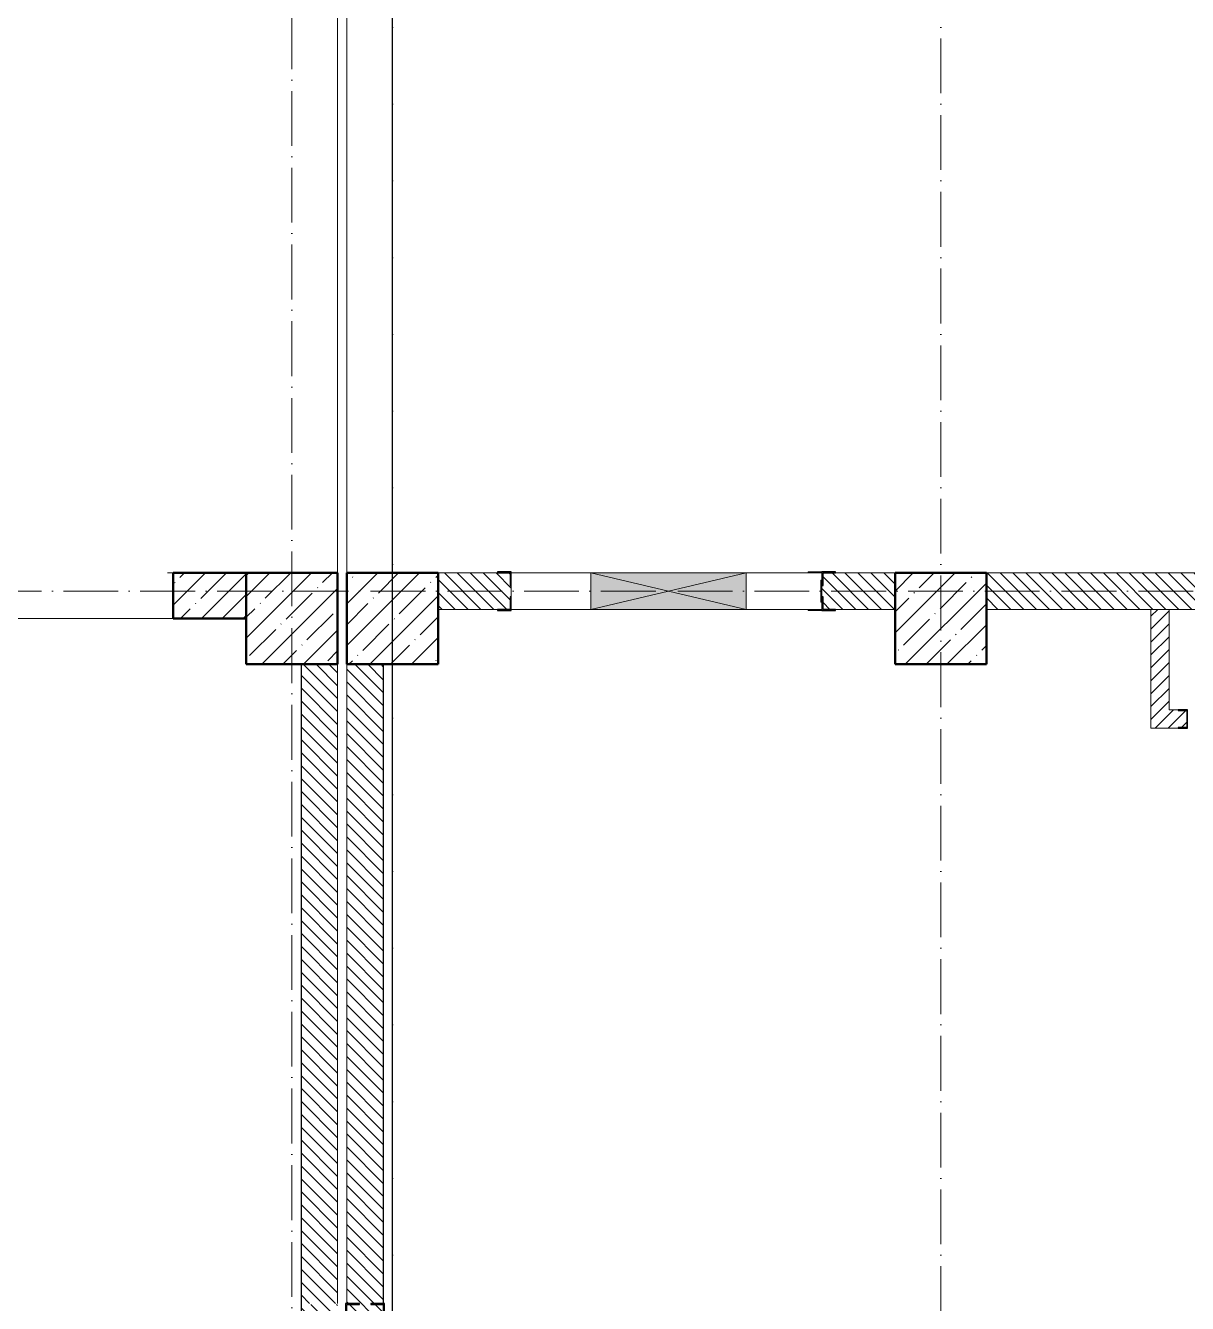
# Model space of a CAD drawing. Header units: millimetres. Extents: x -213536 to 1564669, y -45299 to 942238.
# Drawn here: x 27901 to 34258, y 518197 to 525194 of the extents above; entities that cross this region are included whole.
import ezdxf

# ---------------------------------------------------------------- set-up
doc = ezdxf.new("R2010")
doc.units = ezdxf.units.MM
doc.linetypes.add('50_200_ШТРИХ_1Т_ш5_п1_п1_', pattern=[700, 500, -100, 0, -100])
for name, color, linetype, lineweight in [('2.4) ПГП вычит ЖБбалки 0.4 м -', 24, 'Continuous', 30), ('3.1) ЖБ окна 1.2 м', 102, 'Continuous', 30), ('3.3) Вычитаем ЖБбалки 0.4м -', 31, 'Continuous', 30), ('A-DETL-GENF-OTLN', 7, 'Continuous', 9), ('A-FLOR-____-OTLN', 7, 'Continuous', 9), ('A-GENM-____-MCUT', 7, 'Continuous', 25), ('A-GENM-____-OTLN', 7, 'Continuous', 9), ('A-GENM-____-OTLN-1', 7, 'Continuous', 25), ('A-GLAZ-____-OTLN', 7, 'Continuous', 9), ('A-WALL-____-MCUT', 7, 'Continuous', 13), ('A-WALL-____-MCUT-2', 7, 'Continuous', 50), ('A-WALL-____-OTLN', 7, 'Continuous', 9), ('A-WALL-____-PATT-1', 7, 'Continuous', 9), ('A-WALL-FNSH-MCUT-1', 7, 'Continuous', 9), ('I-WALL-____-OTLN', 7, 'Continuous', 9), ('S-COLS-____-MCUT', 7, 'Continuous', 50), ('S-COLS-____-OTLN', 7, 'Continuous', 9), ('S-GRID-____-OTLN-1', 7, '50_200_ШТРИХ_1Т_ш5_п1_п1_', 9)]:
    doc.layers.add(name, color=color, linetype=linetype, lineweight=lineweight)
pattern_1 = [(135, (-15591.663, 459015.94), (-35.35534, -35.35534), [])]
pattern_2 = [(45, (-15591.663, 459015.94), (-35.35534, 35.35534), [])]

# ---------------------------------------------------------------- blocks, each defined once
blk = doc.blocks.new('BSC_Колонна _Прямоугольная - 500х500-V16-АР1_План отверстий 2 этажа в осях 1-64_Ю-ЯЯ')
at = {"layer": 'S-COLS-____-OTLN'}
h = blk.add_hatch(dxfattribs=at)
h.set_pattern_fill('FP_25', color=256, style=0, pattern_type=2)
h.set_pattern_definition([(45, (-44950, -62931.04), (-114.04925, 114.04925), []), (45, (-44835.95, -62931.04), (-114.04925, 114.04925), [201.613, -40.323, 3.353, -36.97])])
h.paths.add_polyline_path([(-250, -250), (250, -250), (250, 250), (-250, 250)], flags=0)
at = {"layer": 'S-COLS-____-MCUT'}
for p, q in [((250, 250), (-250, 250)), ((-250, 250), (-250, -250)), ((250, -250), (250, 250)), ((-250, -250), (250, -250))]:
    blk.add_line(p, q, dxfattribs=at)
blk = doc.blocks.new('BSC_Колонна _Прямоугольная - 500х500-V46-АР1_План отверстий 2 этажа в осях 1-64_Ю-ЯЯ')
at = {"layer": 'S-COLS-____-OTLN'}
h = blk.add_hatch(dxfattribs=at)
h.set_pattern_fill('FP_56', color=256, style=0, pattern_type=2)
h.set_pattern_definition([(45, (-48500, -62931.04), (-114.04925, 114.04925), []), (45, (-48385.95, -62931.04), (-114.04925, 114.04925), [201.613, -40.323, 3.353, -36.97])])
h.paths.add_polyline_path([(-250, -250), (250, -250), (250, 250), (-250, 250)], flags=0)
at = {"layer": 'S-COLS-____-MCUT'}
for p, q in [((250, 250), (-250, 250)), ((-250, 250), (-250, -250)), ((250, -250), (250, 250)), ((-250, -250), (250, -250))]:
    blk.add_line(p, q, dxfattribs=at)
blk = doc.blocks.new('BSC_Колонна _Прямоугольная - 500х500-V72-АР1_План отверстий 2 этажа в осях 1-64_Ю-ЯЯ')
at = {"layer": 'S-COLS-____-OTLN'}
h = blk.add_hatch(dxfattribs=at)
h.set_pattern_fill('FP_84', color=256, style=0, pattern_type=2)
h.set_pattern_definition([(45, (-45500, -62931.04), (-114.04925, 114.04925), []), (45, (-45385.95, -62931.04), (-114.04925, 114.04925), [201.613, -40.323, 3.353, -36.97])])
h.paths.add_polyline_path([(-250, -250), (250, -250), (250, 250), (-250, 250)], flags=0)
at = {"layer": 'S-COLS-____-MCUT'}
for p, q in [((250, 250), (-250, 250)), ((-250, 250), (-250, -250)), ((250, -250), (250, 250)), ((-250, -250), (250, -250))]:
    blk.add_line(p, q, dxfattribs=at)
blk = doc.blocks.new('Фахверк_СКБ_Уголок - 200_3960-28268576-АР1_План отверстий 2 этажа в осях 1-64_Ю-ЯЯ')
at = {"layer": 'A-GENM-____-MCUT'}
for p, q in [((200, 156), (125, 156)), ((125, 156), (125, 81)), ((131, 81), (131, 150)), ((131, 150), (200, 150)), ((200, 150), (200, 156)), ((125, 81), (131, 81)), ((131, 19), (125, 19)), ((125, 19), (125, -56)), ((131, -50), (131, 19)), ((125, -56), (200, -56)), ((200, -50), (131, -50)), ((200, -56), (200, -50))]:
    blk.add_line(p, q, dxfattribs=at)
blk = doc.blocks.new('154_Стойка_СКБ_Уголок - СМ-2480_200-28346303-АР1_План отверстий 2 этажа в осях 1-64_Ю-ЯЯ')
at = {"layer": 'A-GENM-____-MCUT'}
for p, q in [((125, 156), (125, 81)), ((200, 156), (125, 156)), ((131, 81), (131, 150)), ((131, 150), (200, 150)), ((200, 150), (200, 156)), ((125, 81), (131, 81)), ((131, 19), (125, 19)), ((125, 19), (125, -56)), ((131, -50), (131, 19)), ((125, -56), (200, -56)), ((200, -50), (131, -50)), ((200, -56), (200, -50))]:
    blk.add_line(p, q, dxfattribs=at)
blk = doc.blocks.new('Стойка_Влож_Полоса боковая - Полоса-V150-АР1_План отверстий 2 этажа в осях 1-64_Ю-ЯЯ')
at = {"layer": 'A-GENM-____-OTLN'}
for p, q in [((-5, 60), (0, 60)), ((-5, -60), (-5, 60)), ((0, 31), (0, -31)), ((0, -60), (-5, -60))]:
    blk.add_line(p, q, dxfattribs=at)
blk = doc.blocks.new('Стойка_Влож_Уголок_Опорный - Уголок-28213941-АР1_План отверстий 2 этажа в осях 1-64_Ю-ЯЯ')
at = {"layer": 'A-GENM-____-OTLN'}
for p, q in [((-212, -6), (-212, 0)), ((0, 0), (0, -6)), ((-212, -75), (-212, -6)), ((-212, -6), (-206, -6)), ((-6, -6), (0, -6)), ((0, -6), (0, -75)), ((-212, -75), (-206, -75)), ((-6, -75), (0, -75))]:
    blk.add_line(p, q, dxfattribs=at)
blk = doc.blocks.new('Фахверк_СКБ_Уголок - 200_3550-28267367-АР1_План отверстий 2 этажа в осях 1-64_Ю-ЯЯ')
at = {"layer": 'A-GENM-____-MCUT'}
for p, q in [((200, 156), (125, 156)), ((125, 156), (125, 81)), ((131, 81), (131, 150)), ((131, 150), (200, 150)), ((200, 150), (200, 156)), ((125, 81), (131, 81)), ((131, 19), (125, 19)), ((125, 19), (125, -56)), ((131, -50), (131, 19)), ((125, -56), (200, -56)), ((200, -50), (131, -50)), ((200, -56), (200, -50))]:
    blk.add_line(p, q, dxfattribs=at)
blk = doc.blocks.new('154_Фахверк_СКБ_Швеллер - Тип_100_3960-28331862-АР1_План отверстий 2 этажа в осях 1-64_Ю-ЯЯ')
at = {"layer": 'A-GENM-____-MCUT'}
for p, q in [((175, 50), (125, 50)), ((125, 50), (125, -50)), ((128, 47), (175, 47)), ((128, -47), (128, 47)), ((175, 47), (175, 50)), ((125, -50), (175, -50)), ((175, -47), (128, -47)), ((175, -50), (175, -47))]:
    blk.add_line(p, q, dxfattribs=at)
blk = doc.blocks.new('AR_Отверстие прямоугольное _в стене_ - AR_Отверстие прямоугольное _в стене__ОВ-36816157-АР1_План отверстий 2 этажа в осях 1-64_Ю-ЯЯ')
at = {"layer": 'A-GLAZ-____-OTLN'}
blk.add_hatch(color=256, dxfattribs=at).paths.add_polyline_path([(-425, 100), (-425, -100), (425, -100), (425, 100)], flags=0)
at = {"layer": 'A-DETL-GENF-OTLN'}
for p, q in [((-425, -100), (-425, 100)), ((-425, 100), (425, 100)), ((425, 100), (-425, -100)), ((-425, 100), (425, -100)), ((425, 100), (-425, 100)), ((-425, 100), (-425, -100)), ((425, 100), (425, -100)), ((425, -100), (425, 100)), ((425, -100), (-425, -100)), ((-425, -100), (425, -100))]:
    blk.add_line(p, q, dxfattribs=at)
blk = doc.blocks.new('2этаж')
at = {"layer": 'S-GRID-____-OTLN-1', "color": 251, "ltscale": 0.6, "true_color": 0x636466}
for p, q in [((29908.3, 549908.8), (29908.3, 512083.3)), ((32908.3, 549908.8), (32908.3, 511907.5)), ((29358.3, 549620.5), (29358.3, 511907.5)), ((88482.7, 522097), (-20260.4, 522097))]:
    blk.add_line(p, q, dxfattribs=at)

msp = doc.modelspace()

# ---------------------------------------------------------------- hatches: boundary and pattern name
at = {"layer": 'A-WALL-____-PATT-1'}
h = msp.add_hatch(dxfattribs=at)
h.set_pattern_fill('FP_13', color=256, style=0, pattern_type=2)
h.set_pattern_definition([(45, (-15591.66, 459015.94), (-114.04925, 114.04925), []), (45, (-15477.61, 459015.94), (-114.04925, 114.04925), [201.612, -40.322, 3.353, -36.97])])
h.paths.add_polyline_path([(29108.3, 521947), (29108.3, 522197), (28708.3, 522197), (28708.3, 521947)], flags=0)
h.paths.add_polyline_path([(26908.3, 521947), (26908.3, 522197), (23608.3, 522197), (23608.3, 521947), (26813.2, 521947)], flags=0)
h = msp.add_hatch(dxfattribs=at)
h.set_pattern_fill('FP_6', color=256, style=0, pattern_type=2)
h.set_pattern_definition(pattern_1)
h.paths.add_polyline_path([(32264.3, 521997), (32658.3, 521997), (32658.3, 522197), (32264.3, 522197), (32264.3, 522128), (32258.3, 522128), (32258.3, 522066), (32264.3, 522066), (32264.3, 522037)], flags=0)
h.paths.add_polyline_path([(30158.3, 521997), (30552.3, 521997), (30552.3, 522066), (30558.3, 522066), (30558.3, 522128), (30552.3, 522128), (30552.3, 522197), (30158.3, 522197)], flags=0)
h = msp.add_hatch(dxfattribs=at)
h.set_pattern_fill('FP_6', color=256, style=0, pattern_type=2)
h.set_pattern_definition(pattern_1)
h.paths.add_polyline_path([(38633.3, 521997), (38658.3, 521997), (38658.3, 522197), (38564.3, 522197), (38564.3, 522128), (38558.3, 522128), (38558.3, 522066), (38564.3, 522066), (38564.3, 521997)], flags=0)
h.paths.add_polyline_path([(36564.3, 521997), (36852.3, 521997), (36852.3, 522066), (36858.3, 522066), (36858.3, 522128), (36852.3, 522128), (36852.3, 522197), (36564.3, 522197), (36564.3, 522128), (36558.3, 522128), (36558.3, 522066), (36564.3, 522066)], flags=0)
h.paths.add_polyline_path([(37564.3, 521997), (37852.3, 521997), (37852.3, 522066), (37858.3, 522066), (37858.3, 522128), (37852.3, 522128), (37852.3, 522197), (37564.3, 522197), (37564.3, 522128), (37558.3, 522128), (37558.3, 522066), (37564.3, 522066), (37564.3, 522001)], flags=0)
h.paths.add_polyline_path([(35633.3, 521997), (35852.3, 521997), (35852.3, 522066), (35858.3, 522066), (35858.3, 522128), (35852.3, 522128), (35852.3, 522197), (35564.3, 522197), (35564.3, 522128), (35558.3, 522128), (35558.3, 522066), (35564.3, 522066), (35564.3, 521997)], flags=0)
h.paths.add_polyline_path([(34783.3, 521997), (34852.3, 521997), (34852.3, 522066), (34858.3, 522066), (34858.3, 522128), (34852.3, 522128), (34852.3, 522197), (33158.3, 522197), (33158.3, 521997), (34766.9, 521997)], flags=0)
h = msp.add_hatch(dxfattribs=at)
h.set_pattern_fill('FP_5', color=256, style=0, pattern_type=2)
h.set_pattern_definition(pattern_2)
h.paths.add_polyline_path([(34158.3, 521347), (34158.3, 521997), (34058.3, 521997), (34058.3, 521347)], flags=0)
h = msp.add_hatch(dxfattribs=at)
h.set_pattern_fill('FP_6', color=256, style=0, pattern_type=2)
h.set_pattern_definition(pattern_1)
h.paths.add_polyline_path([(29408.3, 514697), (29608.3, 514697), (29608.3, 518191), (29539.3, 518191), (29539.3, 518197), (29608.3, 518197), (29608.3, 521697), (29408.3, 521697), (29408.3, 518197), (29477.3, 518197), (29477.3, 518191), (29408.3, 518191), (29408.3, 516240.5)], flags=0)
h = msp.add_hatch(dxfattribs=at)
h.set_pattern_fill('FP_6', color=256, style=0, pattern_type=2)
h.set_pattern_definition(pattern_1)
h.paths.add_polyline_path([(29658.3, 514697), (29858.3, 514697), (29858.3, 518191), (29789.3, 518191), (29789.3, 518197), (29858.3, 518197), (29858.3, 521697), (29658.3, 521697), (29658.3, 518197), (29727.3, 518197), (29727.3, 518191), (29658.3, 518191), (29658.3, 516240.5)], flags=0)
h = msp.add_hatch(dxfattribs=at)
h.set_pattern_fill('FP_5', color=256, style=0, pattern_type=2)
h.set_pattern_definition(pattern_2)
h.paths.add_polyline_path([(34208.3, 521347), (34208.3, 521350), (34255.3, 521350), (34255.3, 521444), (34208.3, 521444), (34208.3, 521447), (34158.3, 521447), (34158.3, 521347)], flags=0)

# ---------------------------------------------------------------- linework, layer by layer
at = {"layer": '2.4) ПГП вычит ЖБбалки 0.4 м -'}
for points in [[(29408.3, 521697), (29408.3, 514697)], [(29858.3, 521697), (29858.3, 514697)]]:
    msp.add_lwpolyline(points, dxfattribs=at)
at = {"layer": '3.3) Вычитаем ЖБбалки 0.4м -'}
msp.add_lwpolyline([(58491.8, 514313.4), (29908.3, 514313.4), (29908.3, 549908.8), (58491.8, 549908.8)], close=True, dxfattribs=at)
at = {"layer": 'A-FLOR-____-OTLN'}
for p, q in [((29608.3, 522197), (29608.3, 526547)), ((29658.3, 526297), (29658.3, 522197))]:
    msp.add_line(p, q, dxfattribs=at)
at = {"layer": 'A-WALL-____-MCUT'}
for p, q in [((30483.3, 522197), (30158.3, 522197)), ((32658.3, 522197), (32333.3, 522197)), ((34783.3, 522197), (33158.3, 522197)), ((30558.3, 522066), (30558.3, 522128)), ((30158.3, 521997), (30483.3, 521997)), ((32333.3, 521997), (32658.3, 521997)), ((33158.3, 521997), (34783.3, 521997)), ((29408.3, 521697), (29408.3, 518197)), ((29608.3, 518197), (29608.3, 521697)), ((29658.3, 521697), (29658.3, 518197)), ((29858.3, 518197), (29858.3, 521697))]:
    msp.add_line(p, q, dxfattribs=at)
at = {"layer": 'A-WALL-____-MCUT-2'}
for p, q in [((29108.3, 522197), (28708.3, 522197)), ((28708.3, 522197), (28708.3, 521947)), ((28708.3, 521947), (29108.3, 521947))]:
    msp.add_line(p, q, dxfattribs=at)
at = {"layer": 'A-WALL-____-OTLN'}
for p, q in [((28678.3, 522197), (28708.3, 522197)), ((28708.3, 521947), (26908.3, 521947))]:
    msp.add_line(p, q, dxfattribs=at)
at = {"layer": 'A-WALL-FNSH-MCUT-1'}
for p, q in [((34058.3, 521997), (34058.3, 521347)), ((34158.3, 521447), (34158.3, 521997)), ((34208.3, 521447), (34158.3, 521447)), ((34058.3, 521347), (34208.3, 521347))]:
    msp.add_line(p, q, dxfattribs=at)
at = {"layer": 'I-WALL-____-OTLN'}
for p, q in [((30558.3, 522197), (30993.3, 522197)), ((31843.3, 522197), (32258.3, 522197)), ((30993.3, 521997), (30558.3, 521997)), ((32258.3, 521997), (31843.3, 521997))]:
    msp.add_line(p, q, dxfattribs=at)

# ---------------------------------------------------------------- block references
at = {"layer": '3.1) ЖБ окна 1.2 м'}
msp.add_blockref('2этаж', (0, 0), dxfattribs=at)
at = {"layer": 'A-GENM-____-OTLN', "rotation": 269.9999999999995}
msp.add_blockref('Стойка_Влож_Уголок_Опорный - Уголок-28213941-АР1_План отверстий 2 этажа в осях 1-64_Ю-ЯЯ', (32258.3, 521991), dxfattribs=at)
at = {"layer": 'A-GENM-____-OTLN'}
msp.add_blockref('Стойка_Влож_Полоса боковая - Полоса-V150-АР1_План отверстий 2 этажа в осях 1-64_Ю-ЯЯ', (32258.3, 522097), dxfattribs=at)
at = {"layer": 'A-GENM-____-OTLN-1'}
for name, p, rotation in [('Фахверк_СКБ_Уголок - 200_3960-28268576-АР1_План отверстий 2 этажа в осях 1-64_Ю-ЯЯ', (30683.3, 522147), 180), ('154_Фахверк_СКБ_Швеллер - Тип_100_3960-28331862-АР1_План отверстий 2 этажа в осях 1-64_Ю-ЯЯ', (34383.3, 521397), 180), ('Фахверк_СКБ_Уголок - 200_3550-28267367-АР1_План отверстий 2 этажа в осях 1-64_Ю-ЯЯ', (29708.3, 518322), 269.9999999999999)]:
    msp.add_blockref(name, p, dxfattribs=dict(at, rotation=rotation))
msp.add_blockref('154_Стойка_СКБ_Уголок - СМ-2480_200-28346303-АР1_План отверстий 2 этажа в осях 1-64_Ю-ЯЯ', (32133.3, 522047), dxfattribs=at)
at = {"layer": 'A-GLAZ-____-OTLN', "rotation": 180}
msp.add_blockref('AR_Отверстие прямоугольное _в стене_ - AR_Отверстие прямоугольное _в стене__ОВ-36816157-АР1_План отверстий 2 этажа в осях 1-64_Ю-ЯЯ', (31418.3, 522097), dxfattribs=at)
at = {"layer": 'S-COLS-____-OTLN'}
for name, p in [('BSC_Колонна _Прямоугольная - 500х500-V16-АР1_План отверстий 2 этажа в осях 1-64_Ю-ЯЯ', (29358.3, 521947)), ('BSC_Колонна _Прямоугольная - 500х500-V72-АР1_План отверстий 2 этажа в осях 1-64_Ю-ЯЯ', (29908.3, 521947)), ('BSC_Колонна _Прямоугольная - 500х500-V46-АР1_План отверстий 2 этажа в осях 1-64_Ю-ЯЯ', (32908.3, 521947))]:
    msp.add_blockref(name, p, dxfattribs=at)

doc.saveas('drawing.dxf')
